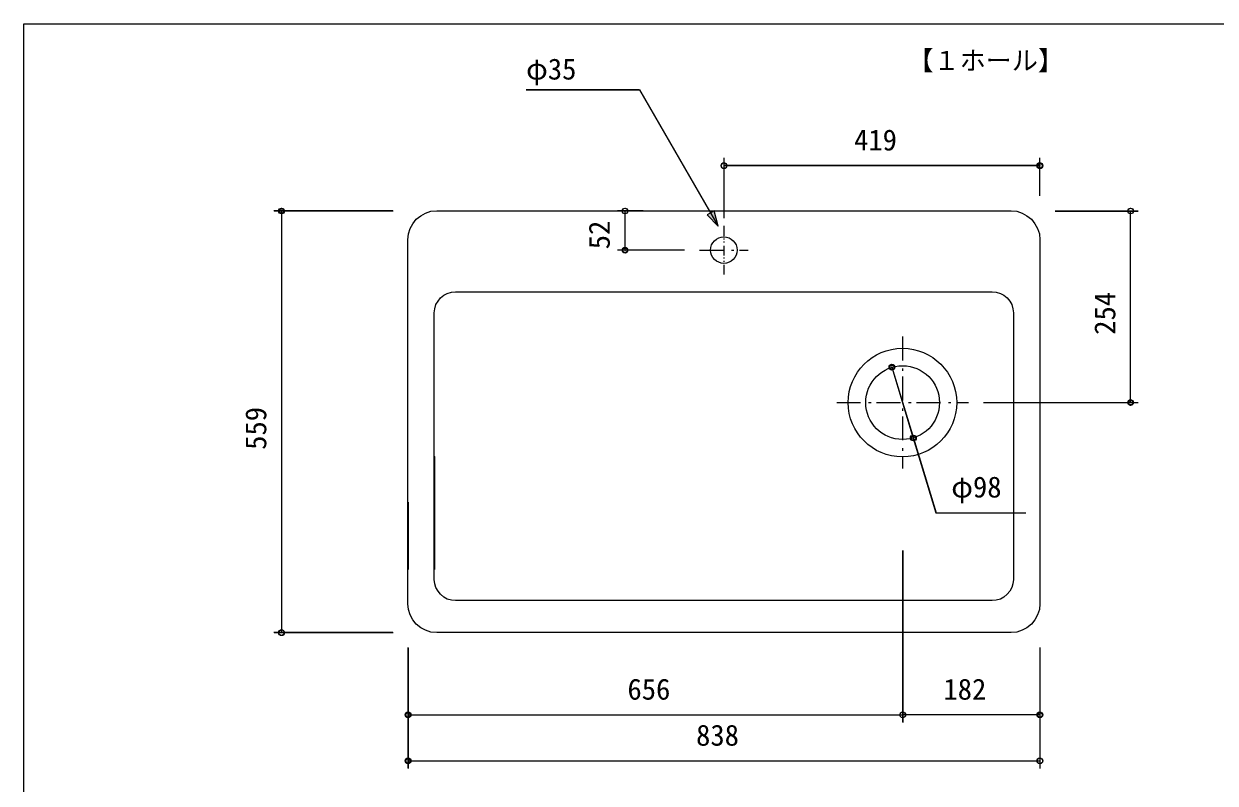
# Model space of a CAD drawing. Units: millimetres, scale not verified. Extents: x -1392 to 1350, y -947 to 991.
# Drawn here: x -1392 to 188, y -15 to 991 of the extents above; entities that cross this region are included whole.
import ezdxf
from ezdxf.enums import TextEntityAlignment as Align

# ---------------------------------------------------------------- set-up
doc = ezdxf.new("R2010")
doc.units = ezdxf.units.MM
doc.header["$LTSCALE"] = 10
doc.header["$PDMODE"] = 32
doc.header["$PDSIZE"] = 6
for name, color, linetype, lineweight in [('0-1_レイヤー_1', 7, 'Continuous', 18), ('0-7', 7, 'Continuous', 5), ('F-0', 7, 'Continuous', 5)]:
    doc.layers.add(name, color=color, linetype=linetype, lineweight=lineweight)
doc.styles.add('ＭＳ ゴシック', font='')
doc.styles.get('ＭＳ ゴシック').set_extended_font_data('MS Gothic')

msp = doc.modelspace()

# ---------------------------------------------------------------- linework, layer by layer
at = {"layer": '0-1_レイヤー_1', "color": 5}
for p, q in [((-725.38, 903.92), (-575.1, 903.92)), ((-575.1, 903.92), (-475.61, 731.63)), ((-462.91, 733.74), (-462.91, 813.33)), ((-44.24, 762.95), (-44.24, 813.33)), ((-44.24, 803.17), (-462.91, 803.17)), ((-901.91, 743.06), (-1059.81, 743.06)), ((-1049.66, 743.06), (-1049.66, 184.26)), ((-570.02, 743.06), (-604.31, 743.06)), ((-594.15, 690.99), (-594.15, 743.06)), ((-23.92, 743.06), (86.15, 743.06)), ((75.99, 489.06), (75.99, 743.06)), ((-515.41, 690.99), (-604.31, 690.99)), ((-240.24, 536.04), (-211.88, 442.07)), ((-118.74, 489.06), (86.15, 489.06)), ((-847.3, 417.93), (-847.3, 267.65)), ((-78.95, 386.18), (-78.95, 276.97)), ((-882.02, 356.98), (-882.02, 267.65)), ((-226.27, 293.05), (-226.27, 65.3)), ((-226.27, 293.05), (-226.27, 65.3)), ((-901.91, 184.26), (-1059.81, 184.26)), ((-882.02, 164.36), (-882.02, 4.34)), ((-882.02, 164.36), (-882.02, 65.3)), ((-44.24, 164.36), (-44.24, 4.34)), ((-44.24, 164.36), (-44.24, 65.3)), ((-882.02, 75.04), (-226.27, 75.04)), ((-44.24, 75.04), (-226.27, 75.04)), ((-882.02, 14.08), (-44.24, 14.08))]:
    msp.add_line(p, q, dxfattribs=at)
at = {"layer": '0-1_レイヤー_1'}
for p, q in [((-462.91, 722.74), (-462.91, 723.58)), ((-462.91, 709.61), (-462.91, 722.31)), ((-462.91, 705.38), (-462.91, 706.65)), ((-462.91, 701.15), (-462.91, 702.42)), ((-462.91, 684.21), (-462.91, 696.91)), ((-495.51, 690.99), (-463.76, 690.99)), ((-462.91, 679.98), (-462.91, 681.25)), ((-453.18, 690.99), (-449.79, 690.99)), ((-442.59, 690.99), (-430.74, 690.99)), ((-462.91, 675.75), (-462.91, 677.02)), ((-462.91, 658.81), (-462.91, 671.51)), ((-226.27, 576.68), (-226.27, 544.93)), ((-226.27, 534.35), (-226.27, 530.97)), ((-226.27, 523.77), (-226.27, 492.02)), ((-313.48, 489.06), (-281.73, 489.06)), ((-271.14, 489.06), (-267.76, 489.06)), ((-260.56, 489.06), (-228.81, 489.06)), ((-226.27, 481.43), (-226.27, 478.05)), ((-218.23, 489.06), (-214.84, 489.06)), ((-207.64, 489.06), (-175.89, 489.06)), ((-165.31, 489.06), (-161.92, 489.06)), ((-154.73, 489.06), (-138.64, 489.06)), ((-226.27, 470.85), (-226.27, 439.1)), ((-44.24, 463.65), (-44.24, 222.36)), ((-226.27, 428.52), (-226.27, 425.13)), ((-78.95, 431.48), (-78.95, 254.53)), ((-226.27, 417.93), (-226.27, 401.85))]:
    msp.add_line(p, q, dxfattribs=at)
for points in [[(-882.02, 463.65), (-882.02, 704.96), (-881.17, 712.57), (-879.05, 719.77), (-875.66, 726.12), (-871.01, 732.05), (-865.08, 736.71), (-858.73, 740.09), (-851.53, 742.63), (-843.91, 743.06), (-462.91, 743.06), (-81.91, 743.06), (-74.72, 742.63), (-67.52, 740.09), (-61.17, 736.71), (-55.24, 732.05), (-50.59, 726.12), (-47.2, 719.77), (-44.66, 712.57), (-44.24, 704.96), (-44.24, 463.65)], [(-847.3, 431.48), (-847.3, 608.01), (-846.45, 613.52), (-845.18, 619.02), (-842.22, 623.68), (-838.83, 627.91), (-834.6, 631.29), (-829.94, 633.84), (-824.44, 635.53), (-818.94, 635.95), (-462.91, 635.95), (-107.31, 635.95), (-101.81, 635.53), (-96.31, 633.84), (-91.65, 631.29), (-87.42, 627.91), (-84.03, 623.68), (-81.07, 619.02), (-79.8, 613.52), (-78.95, 608.01), (-78.95, 431.48)], [(-44.24, 222.36), (-44.66, 214.74), (-47.2, 207.54), (-50.59, 201.19), (-55.24, 195.26), (-61.17, 190.61), (-67.52, 187.22), (-74.72, 184.68), (-81.91, 184.26), (-462.91, 184.26), (-843.91, 184.26), (-851.53, 184.68), (-858.73, 187.22), (-865.08, 190.61), (-871.01, 195.26), (-875.66, 201.19), (-879.05, 207.54), (-881.17, 214.74), (-882.02, 222.36), (-882.02, 463.65)], [(-78.95, 254.53), (-79.8, 249.03), (-81.07, 243.95), (-84.03, 239.29), (-87.42, 235.06), (-91.65, 231.25), (-96.31, 228.71), (-101.81, 227.01), (-107.31, 226.59), (-462.91, 226.59), (-818.94, 226.59), (-824.44, 227.01), (-829.94, 228.71), (-834.6, 231.25), (-838.83, 235.06), (-842.22, 239.29), (-845.18, 243.95), (-846.45, 249.03), (-847.3, 254.53), (-847.3, 431.48)]]:
    msp.add_lwpolyline(points, dxfattribs=at)
at = {"layer": '0-1_レイヤー_1', "color": 5}
msp.add_lwpolyline([(-470.53, 723.16), (-476.04, 743.06), (-485.35, 737.98)], close=True, dxfattribs=at)
msp.add_lwpolyline([(-211.88, 442.07), (-181.82, 343.01), (-62.86, 343.01)], dxfattribs=at)
for centre, radius in [((-44.24, 803.17), 3.81), ((-594.36, 691.2), 3.6), ((-240.24, 536.04), 3.81), ((-882.01, 75.04), 3.81), ((-44.24, 75.04), 3.81), ((-882.01, 14.08), 3.81), ((-44.24, 14.08), 3.81)]:
    msp.add_circle(centre, radius, dxfattribs=at)
at = {"layer": '0-1_レイヤー_1'}
for centre, radius in [((-463.13, 691.2), 17.57), ((-226.27, 489.06), 71.97), ((-226.06, 489.06), 48.9)]:
    msp.add_circle(centre, radius, dxfattribs=at)
at = {"layer": '0-1_レイヤー_1', "color": 5}
for centre, major_axis, ratio in [((-463.13, 803.17), (0, 3.81), 0.944394), ((-1049.87, 743.06), (0, 3.81), 0.944394), ((-594.36, 743.06), (0, 3.81), 0.944394), ((76.2, 743.06), (0, 3.81), 0.944394), ((76.2, 489.06), (0, 3.81), 0.944394), ((-211.88, 442.28), (3.81, 0), 0.944608), ((-1049.87, 184.26), (0, 3.81), 0.944394), ((-226.06, 75.04), (0, 3.81), 0.944168), ((-226.06, 75.04), (0, 3.81), 0.944168)]:
    msp.add_ellipse(centre, major_axis=major_axis, ratio=ratio, dxfattribs=at)
at = {"layer": '0-7'}
for p, q in [((-462.9, 733.5), (-462.9, 813)), ((-43.9, 763), (-43.9, 813)), ((-43.9, 803), (-462.9, 803)), ((-901.9, 743), (-1059.65, 743)), ((-1049.65, 743), (-1049.65, 184)), ((-569.78, 743), (-604.15, 743)), ((-594.15, 691), (-594.15, 743)), ((-23.9, 743), (86.35, 743)), ((76.35, 489), (76.35, 743)), ((-515.4, 691), (-604.15, 691)), ((-240.15, 535.88), (-211.65, 442.12)), ((-118.4, 489), (86.35, 489)), ((-846.9, 417.62), (-846.9, 267.68)), ((-78.9, 386), (-78.9, 277)), ((-881.9, 357), (-881.9, 267.68)), ((-225.9, 293), (-225.9, 65)), ((-225.9, 293), (-225.9, 65)), ((-901.9, 184), (-1059.65, 184)), ((-881.9, 164), (-881.9, 4)), ((-881.9, 164), (-881.9, 65)), ((-43.9, 164), (-43.9, 4)), ((-43.9, 164), (-43.9, 65)), ((-881.9, 75), (-225.9, 75)), ((-43.9, 75), (-225.9, 75)), ((-881.9, 14), (-43.9, 14))]:
    msp.add_line(p, q, dxfattribs=at)
for points in [[(-725.39, 903.79), (-574.86, 903.79), (-470.48, 723)], [(-211.65, 442.12), (-181.53, 343), (-62.75, 343)]]:
    msp.add_lwpolyline(points, dxfattribs=at)
for centre in [(-462.9, 803), (-43.9, 803), (-1049.65, 743), (-594.15, 743), (76.35, 743), (-594.15, 691), (-240.15, 535.88), (76.35, 489), (-211.65, 442.12), (-1049.65, 184), (-881.9, 75), (-225.9, 75), (-225.9, 75), (-43.9, 75), (-881.9, 14), (-43.9, 14)]:
    msp.add_circle(centre, 3.75, dxfattribs=at)
for p in [(-43.9, 803), (-1049.65, 743), (-594.15, 691), (-240.15, 535.88), (76.35, 489), (-211.65, 442.12), (-881.9, 75), (-43.9, 75), (-881.9, 14)]:
    msp.add_point(p, dxfattribs=at)
msp.add_solid([(-470.48, 723), (-484.86, 737.9), (-475.49, 743.09)], dxfattribs=at)
at = {"layer": 'F-0'}
msp.add_lwpolyline([(-1391.5, 991.14), (1350.16, 991.14), (1350.16, -947.41), (-1391.5, -947.41)], close=True, dxfattribs=at)

# ---------------------------------------------------------------- texts
at = {"layer": '0-7', "style": 'ＭＳ ゴシック'}
for s, p in [('φ35', (-725.39, 908.94)), ('419', (-290.45, 814.92)), ('φ98', (-161.53, 354.92)), ('656', (-590.95, 86.92)), ('182', (-171.95, 86.92)), ('838', (-499.95, 25.92))]:
    msp.add_text(s, height=27.86, dxfattribs=at).set_placement(p, align=Align.BOTTOM_LEFT)
for s, p in [('52', (-606.07, 692.31)), ('254', (64.43, 578.96)), ('559', (-1061.57, 426.46))]:
    msp.add_text(s, height=27.86, rotation=90, dxfattribs=at).set_placement(p, align=Align.BOTTOM_LEFT)
at = {"layer": 'F-0', "style": 'ＭＳ ゴシック'}
msp.add_text('【１ホール】', height=25.38, dxfattribs=at).set_placement((-219.7, 922.29), align=Align.BOTTOM_LEFT)

doc.saveas('drawing.dxf')
